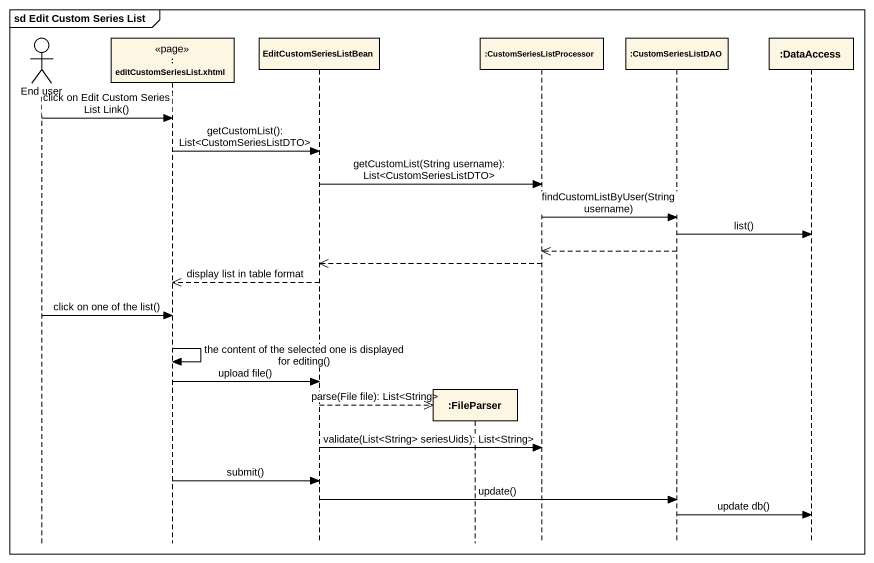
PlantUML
@startuml
mainframe sd Edit Custom Series List
hide footbox
actor "End user" as End_user
participant ": editCustomSeriesList.xhtml" as editCustomSeriesList_xhtml <<page>>
participant EditCustomSeriesListBean
participant ":FileParser" as FileParser
participant ":CustomSeriesListProcessor" as CustomSeriesListProcessor
participant ":CustomSeriesListDAO" as CustomSeriesListDAO
participant ":DataAccess" as DataAccess

End_user -> editCustomSeriesList_xhtml : click on Edit Custom Series List Link()
editCustomSeriesList_xhtml -> EditCustomSeriesListBean : getCustomList(): List<CustomSeriesListDTO>
EditCustomSeriesListBean -> CustomSeriesListProcessor : getCustomList(String username): List<CustomSeriesListDTO>
CustomSeriesListProcessor -> CustomSeriesListDAO : findCustomListByUser(String username)
CustomSeriesListDAO -> DataAccess : list()
CustomSeriesListDAO -->> CustomSeriesListProcessor
CustomSeriesListProcessor -->> EditCustomSeriesListBean
EditCustomSeriesListBean -->> editCustomSeriesList_xhtml : display list in table format
End_user -> editCustomSeriesList_xhtml : click on one of the list()
editCustomSeriesList_xhtml -> editCustomSeriesList_xhtml : the content of the selected one is displayed for editing()
editCustomSeriesList_xhtml -> EditCustomSeriesListBean : upload file()
EditCustomSeriesListBean -->> FileParser ** : parse(File file): List<String>
EditCustomSeriesListBean -> CustomSeriesListProcessor : validate(List<String> seriesUids): List<String>
editCustomSeriesList_xhtml -> EditCustomSeriesListBean : submit()
EditCustomSeriesListBean -> CustomSeriesListDAO : update()
CustomSeriesListDAO -> DataAccess : update db()
@enduml
